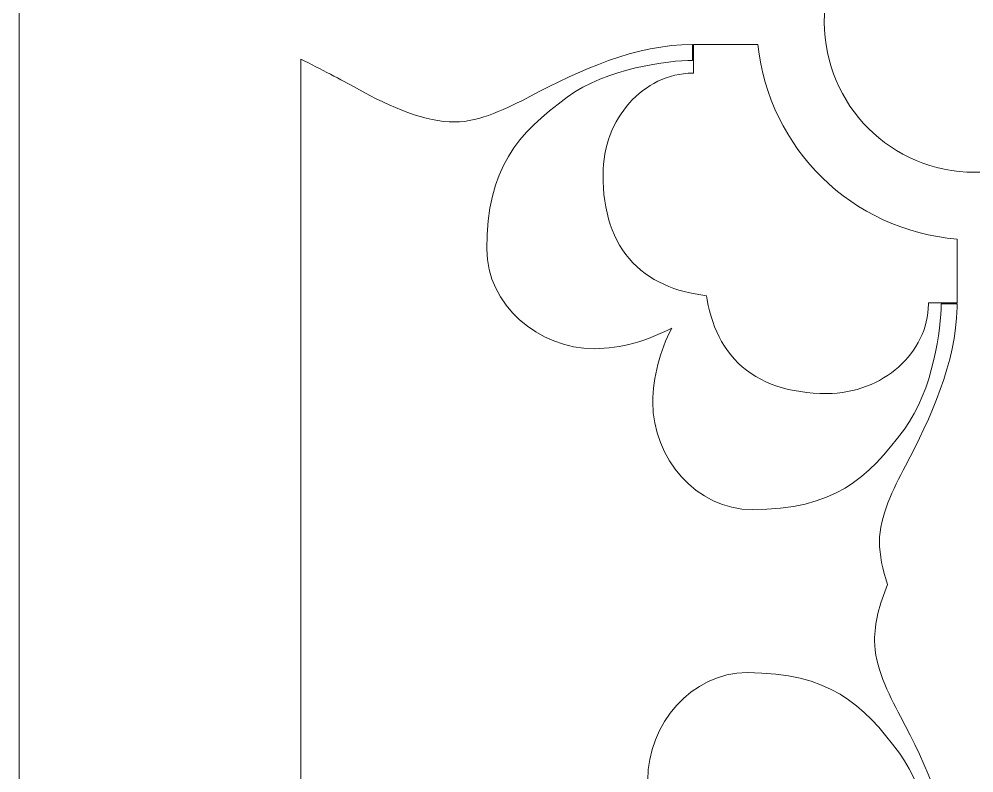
# Model space of a CAD drawing. Header units: centimetres. Extents: x -9.9 to 7.5, y -9.5 to 6.6.
# Drawn here: x -9.861 to -8.785, y 4.645 to 5.495 of the extents above; entities that cross this region are included whole.
import ezdxf

# ---------------------------------------------------------------- set-up
doc = ezdxf.new("R2010")
doc.units = ezdxf.units.CM
doc.header["$MEASUREMENT"] = 0
doc.layers.add('layer 1', color=7, linetype='Continuous')

msp = doc.modelspace()

# ---------------------------------------------------------------- linework, layer by layer
at = {"layer": 'layer 1', "color": 177, "lineweight": 9}
for points, knots in [([(-9.86086, -9.47414), (-9.86086, -9.47414), (-9.86086, 6.55374), (-9.86086, 6.55374), (-9.86086, 6.55374), (-9.86086, 6.55374), (-1.55598, 6.55374), (-1.55598, 6.55374), (-1.55598, 6.55374), (-1.55598, 6.55374), (-1.55598, -9.47414), (-1.55598, -9.47414), (-1.55598, -9.47414), (-1.55598, -9.47414), (-9.86086, -9.47414), (-9.86086, -9.47414)], [0, 0, 0, 0, 0.2, 0.2, 0.2, 0.2, 0.4, 0.4, 0.4, 0.4, 0.6, 0.6, 0.6, 0.6, 1, 1, 1, 1]), ([(-8.95391, 5.49119), (-8.95391, 5.5846), (-8.87816, 5.66036), (-8.78475, 5.66036), (-8.78475, 5.66036), (-8.69133, 5.66036), (-8.61558, 5.5846), (-8.61558, 5.49119), (-8.61558, 5.49119), (-8.61558, 5.39778), (-8.69133, 5.32202), (-8.78475, 5.32202), (-8.78475, 5.32202), (-8.87816, 5.32202), (-8.95391, 5.39778), (-8.95391, 5.49119)], [0, 0, 0, 0, 0.2, 0.2, 0.2, 0.2, 0.4, 0.4, 0.4, 0.4, 0.6, 0.6, 0.6, 0.6, 1, 1, 1, 1]), ([(-8.88262, 4.85746), (-8.88839, 4.87435), (-8.89172, 4.89054), (-8.89172, 4.90601), (-8.89172, 4.90601), (-8.89172, 4.93402), (-8.87605, 4.96539), (-8.86259, 4.99115), (-8.86259, 4.99115), (-8.83405, 5.04492), (-8.80554, 5.10727), (-8.80439, 5.16982), (-8.80439, 5.16982), (-8.80439, 5.16982), (-8.80439, 5.17373), (-8.80439, 5.17373), (-8.80439, 5.17373), (-8.80439, 5.17373), (-8.82227, 5.17373), (-8.82227, 5.17373), (-8.82227, 5.17373), (-8.82227, 5.14684), (-8.83123, 5.07626), (-8.86372, 5.03259), (-8.86372, 5.03259), (-8.90516, 4.97658), (-8.94323, 4.94187), (-9.0351, 4.94187), (-9.0351, 4.94187), (-9.09783, 4.94187), (-9.1471, 5.00009), (-9.1471, 5.06284), (-9.1471, 5.06284), (-9.1471, 5.09122), (-9.13884, 5.12053), (-9.12575, 5.14649), (-9.12575, 5.14649), (-9.15261, 5.1323), (-9.18336, 5.12323), (-9.2131, 5.12323), (-9.2131, 5.12323), (-9.27584, 5.12323), (-9.33407, 5.17251), (-9.33407, 5.23524), (-9.33407, 5.23524), (-9.33407, 5.3271), (-9.29936, 5.36517), (-9.24334, 5.40662), (-9.24334, 5.40662), (-9.19967, 5.4391), (-9.1291, 5.44807), (-9.10221, 5.44807), (-9.10221, 5.44807), (-9.10221, 5.44807), (-9.10221, 5.46599), (-9.10221, 5.46599), (-9.10221, 5.46599), (-9.16607, 5.46599), (-9.2299, 5.43686), (-9.28478, 5.40773), (-9.28478, 5.40773), (-9.31055, 5.39429), (-9.34191, 5.37862), (-9.36992, 5.37862), (-9.36992, 5.37862), (-9.40353, 5.37862), (-9.44049, 5.39429), (-9.4808, 5.41671), (-9.4808, 5.41671), (-9.49863, 5.42638), (-9.5204, 5.43791), (-9.54347, 5.4495), (-9.54347, 5.4495), (-9.54347, 5.4495), (-9.54347, 4.24498), (-9.54347, 4.24498), (-9.54347, 4.24498), (-9.5204, 4.25658), (-9.49863, 4.26811), (-9.4808, 4.27779), (-9.4808, 4.27779), (-9.44049, 4.30021), (-9.40353, 4.31588), (-9.36992, 4.31588), (-9.36992, 4.31588), (-9.34191, 4.31588), (-9.31055, 4.30021), (-9.28478, 4.28675), (-9.28478, 4.28675), (-9.25815, 4.27261), (-9.2294, 4.25848), (-9.19956, 4.24767), (-9.19956, 4.24767), (-9.19956, 4.24767), (-9.12355, 4.24767), (-9.12355, 4.24767), (-9.12355, 4.24767), (-9.15681, 4.25107), (-9.20859, 4.26203), (-9.24334, 4.28788), (-9.24334, 4.28788), (-9.29936, 4.32932), (-9.33407, 4.36739), (-9.33407, 4.45926), (-9.33407, 4.45926), (-9.33407, 4.52199), (-9.27584, 4.57126), (-9.2131, 4.57126), (-9.2131, 4.57126), (-9.18471, 4.57126), (-9.1554, 4.563), (-9.12944, 4.54991), (-9.12944, 4.54991), (-9.14363, 4.57677), (-9.1527, 4.60751), (-9.1527, 4.63725), (-9.1527, 4.63725), (-9.1527, 4.7), (-9.10343, 4.75823), (-9.0407, 4.75823), (-9.0407, 4.75823), (-8.94883, 4.75823), (-8.91076, 4.72352), (-8.86932, 4.6675), (-8.86932, 4.6675), (-8.83683, 4.62383), (-8.82787, 4.55325), (-8.82787, 4.52637), (-8.82787, 4.52637), (-8.82787, 4.52637), (-8.80995, 4.52637), (-8.80995, 4.52637), (-8.80995, 4.52637), (-8.80995, 4.59022), (-8.83907, 4.65406), (-8.8682, 4.70894), (-8.8682, 4.70894), (-8.88165, 4.73471), (-8.89732, 4.76607), (-8.89732, 4.79408), (-8.89732, 4.79408), (-8.89732, 4.81403), (-8.8918, 4.83515), (-8.88262, 4.85746)], [0, 0, 0, 0, 0.027027, 0.027027, 0.027027, 0.027027, 0.0540541, 0.0540541, 0.0540541, 0.0540541, 0.0810811, 0.0810811, 0.0810811, 0.0810811, 0.1081081, 0.1081081, 0.1081081, 0.1081081, 0.1351351, 0.1351351, 0.1351351, 0.1351351, 0.1621622, 0.1621622, 0.1621622, 0.1621622, 0.1891892, 0.1891892, 0.1891892, 0.1891892, 0.2162162, 0.2162162, 0.2162162, 0.2162162, 0.2432432, 0.2432432, 0.2432432, 0.2432432, 0.2702703, 0.2702703, 0.2702703, 0.2702703, 0.2972973, 0.2972973, 0.2972973, 0.2972973, 0.3243243, 0.3243243, 0.3243243, 0.3243243, 0.3513514, 0.3513514, 0.3513514, 0.3513514, 0.3783784, 0.3783784, 0.3783784, 0.3783784, 0.4054054, 0.4054054, 0.4054054, 0.4054054, 0.4324324, 0.4324324, 0.4324324, 0.4324324, 0.4594595, 0.4594595, 0.4594595, 0.4594595, 0.4864865, 0.4864865, 0.4864865, 0.4864865, 0.5135135, 0.5135135, 0.5135135, 0.5135135, 0.5405405, 0.5405405, 0.5405405, 0.5405405, 0.5675676, 0.5675676, 0.5675676, 0.5675676, 0.5945946, 0.5945946, 0.5945946, 0.5945946, 0.6216216, 0.6216216, 0.6216216, 0.6216216, 0.6486486, 0.6486486, 0.6486486, 0.6486486, 0.6756757, 0.6756757, 0.6756757, 0.6756757, 0.7027027, 0.7027027, 0.7027027, 0.7027027, 0.7297297, 0.7297297, 0.7297297, 0.7297297, 0.7567568, 0.7567568, 0.7567568, 0.7567568, 0.7837838, 0.7837838, 0.7837838, 0.7837838, 0.8108108, 0.8108108, 0.8108108, 0.8108108, 0.8378378, 0.8378378, 0.8378378, 0.8378378, 0.8648649, 0.8648649, 0.8648649, 0.8648649, 0.8918919, 0.8918919, 0.8918919, 0.8918919, 0.9189189, 0.9189189, 0.9189189, 0.9189189, 0.9459459, 0.9459459, 0.9459459, 0.9459459, 1, 1, 1, 1]), ([(-9.0287, 5.46599), (-9.0287, 5.46599), (-9.10123, 5.46599), (-9.10123, 5.46599), (-9.10123, 5.46599), (-9.10123, 5.46599), (-9.10123, 5.43363), (-9.10123, 5.43363), (-9.10123, 5.43363), (-9.10123, 5.43363), (-9.1026, 5.43363), (-9.1026, 5.43363), (-9.1026, 5.43363), (-9.1026, 5.43363), (-9.10733, 5.43349), (-9.10733, 5.43349), (-9.10733, 5.43349), (-9.10733, 5.43349), (-9.11241, 5.43303), (-9.11241, 5.43303), (-9.11241, 5.43303), (-9.11241, 5.43303), (-9.11743, 5.43228), (-9.11743, 5.43228), (-9.11743, 5.43228), (-9.11743, 5.43228), (-9.12238, 5.43124), (-9.12238, 5.43124), (-9.12238, 5.43124), (-9.12238, 5.43124), (-9.12725, 5.42993), (-9.12725, 5.42993), (-9.12725, 5.42993), (-9.12725, 5.42993), (-9.13203, 5.42836), (-9.13203, 5.42836), (-9.13203, 5.42836), (-9.13203, 5.42836), (-9.13671, 5.42654), (-9.13671, 5.42654), (-9.13671, 5.42654), (-9.13671, 5.42654), (-9.14129, 5.42447), (-9.14129, 5.42447), (-9.14129, 5.42447), (-9.14129, 5.42447), (-9.14575, 5.42216), (-9.14575, 5.42216), (-9.14575, 5.42216), (-9.14575, 5.42216), (-9.1501, 5.41963), (-9.1501, 5.41963), (-9.1501, 5.41963), (-9.1501, 5.41963), (-9.15432, 5.41688), (-9.15432, 5.41688), (-9.15432, 5.41688), (-9.15432, 5.41688), (-9.1584, 5.41392), (-9.1584, 5.41392), (-9.1584, 5.41392), (-9.1584, 5.41392), (-9.16236, 5.41075), (-9.16236, 5.41075), (-9.16236, 5.41075), (-9.16236, 5.41075), (-9.16617, 5.40738), (-9.16617, 5.40738), (-9.16617, 5.40738), (-9.16617, 5.40738), (-9.16983, 5.40381), (-9.16983, 5.40381), (-9.16983, 5.40381), (-9.16983, 5.40381), (-9.17334, 5.40006), (-9.17334, 5.40006), (-9.17334, 5.40006), (-9.17334, 5.40006), (-9.17669, 5.39613), (-9.17669, 5.39613), (-9.17669, 5.39613), (-9.17669, 5.39613), (-9.17987, 5.39203), (-9.17987, 5.39203), (-9.17987, 5.39203), (-9.17987, 5.39203), (-9.18288, 5.38775), (-9.18288, 5.38775), (-9.18288, 5.38775), (-9.18288, 5.38775), (-9.18571, 5.38331), (-9.18571, 5.38331), (-9.18571, 5.38331), (-9.18571, 5.38331), (-9.18836, 5.3787), (-9.18836, 5.3787), (-9.18836, 5.3787), (-9.18836, 5.3787), (-9.19081, 5.37395), (-9.19081, 5.37395), (-9.19081, 5.37395), (-9.19081, 5.37395), (-9.19306, 5.36904), (-9.19306, 5.36904), (-9.19306, 5.36904), (-9.19306, 5.36904), (-9.19511, 5.364), (-9.19511, 5.364), (-9.19511, 5.364), (-9.19511, 5.364), (-9.19694, 5.35881), (-9.19694, 5.35881), (-9.19694, 5.35881), (-9.19694, 5.35881), (-9.19855, 5.3535), (-9.19855, 5.3535), (-9.19855, 5.3535), (-9.19855, 5.3535), (-9.19994, 5.34805), (-9.19994, 5.34805), (-9.19994, 5.34805), (-9.19994, 5.34805), (-9.20108, 5.3425), (-9.20108, 5.3425), (-9.20108, 5.3425), (-9.20108, 5.3425), (-9.20198, 5.33683), (-9.20198, 5.33683), (-9.20198, 5.33683), (-9.20198, 5.33683), (-9.20263, 5.33107), (-9.20263, 5.33107), (-9.20263, 5.33107), (-9.20263, 5.33107), (-9.20303, 5.32521), (-9.20303, 5.32521), (-9.20303, 5.32521), (-9.20303, 5.32521), (-9.20316, 5.31934), (-9.20316, 5.31934), (-9.20316, 5.31934), (-9.20316, 5.31934), (-9.20304, 5.3116), (-9.20304, 5.3116), (-9.20304, 5.3116), (-9.20304, 5.3116), (-9.20266, 5.30414), (-9.20266, 5.30414), (-9.20266, 5.30414), (-9.20266, 5.30414), (-9.20204, 5.29686), (-9.20204, 5.29686), (-9.20204, 5.29686), (-9.20204, 5.29686), (-9.20116, 5.28978), (-9.20116, 5.28978), (-9.20116, 5.28978), (-9.20116, 5.28978), (-9.20002, 5.28288), (-9.20002, 5.28288), (-9.20002, 5.28288), (-9.20002, 5.28288), (-9.19862, 5.27616), (-9.19862, 5.27616), (-9.19862, 5.27616), (-9.19862, 5.27616), (-9.19695, 5.26962), (-9.19695, 5.26962), (-9.19695, 5.26962), (-9.19695, 5.26962), (-9.195, 5.26328), (-9.195, 5.26328), (-9.195, 5.26328), (-9.195, 5.26328), (-9.19278, 5.25712), (-9.19278, 5.25712), (-9.19278, 5.25712), (-9.19278, 5.25712), (-9.19028, 5.25116), (-9.19028, 5.25116), (-9.19028, 5.25116), (-9.19028, 5.25116), (-9.1875, 5.2454), (-9.1875, 5.2454), (-9.1875, 5.2454), (-9.1875, 5.2454), (-9.18444, 5.23987), (-9.18444, 5.23987), (-9.18444, 5.23987), (-9.18444, 5.23987), (-9.1811, 5.23456), (-9.1811, 5.23456), (-9.1811, 5.23456), (-9.1811, 5.23456), (-9.17749, 5.22948), (-9.17749, 5.22948), (-9.17749, 5.22948), (-9.17749, 5.22948), (-9.17361, 5.22465), (-9.17361, 5.22465), (-9.17361, 5.22465), (-9.17361, 5.22465), (-9.16949, 5.22008), (-9.16949, 5.22008), (-9.16949, 5.22008), (-9.16949, 5.22008), (-9.16512, 5.21578), (-9.16512, 5.21578), (-9.16512, 5.21578), (-9.16512, 5.21578), (-9.16053, 5.21175), (-9.16053, 5.21175), (-9.16053, 5.21175), (-9.16053, 5.21175), (-9.15574, 5.208), (-9.15574, 5.208), (-9.15574, 5.208), (-9.15574, 5.208), (-9.15075, 5.20452), (-9.15075, 5.20452), (-9.15075, 5.20452), (-9.15075, 5.20452), (-9.14559, 5.20132), (-9.14559, 5.20132), (-9.14559, 5.20132), (-9.14559, 5.20132), (-9.14026, 5.19839), (-9.14026, 5.19839), (-9.14026, 5.19839), (-9.14026, 5.19839), (-9.13479, 5.19573), (-9.13479, 5.19573), (-9.13479, 5.19573), (-9.13479, 5.19573), (-9.12918, 5.19333), (-9.12918, 5.19333), (-9.12918, 5.19333), (-9.12918, 5.19333), (-9.12345, 5.19117), (-9.12345, 5.19117), (-9.12345, 5.19117), (-9.12345, 5.19117), (-9.11759, 5.18926), (-9.11759, 5.18926), (-9.11759, 5.18926), (-9.11759, 5.18926), (-9.11162, 5.18757), (-9.11162, 5.18757), (-9.11162, 5.18757), (-9.11162, 5.18757), (-9.10554, 5.18611), (-9.10554, 5.18611), (-9.10554, 5.18611), (-9.10554, 5.18611), (-9.09936, 5.18486), (-9.09936, 5.18486), (-9.09936, 5.18486), (-9.09936, 5.18486), (-9.09307, 5.18381), (-9.09307, 5.18381), (-9.09307, 5.18381), (-9.09307, 5.18381), (-9.08669, 5.18296), (-9.08669, 5.18296), (-9.08669, 5.18296), (-9.08669, 5.18296), (-9.0865, 5.18294), (-9.0865, 5.18294), (-9.0865, 5.18294), (-9.0865, 5.18294), (-9.08574, 5.17813), (-9.08574, 5.17813), (-9.08574, 5.17813), (-9.08574, 5.17813), (-9.08453, 5.17187), (-9.08453, 5.17187), (-9.08453, 5.17187), (-9.08453, 5.17187), (-9.08311, 5.16571), (-9.08311, 5.16571), (-9.08311, 5.16571), (-9.08311, 5.16571), (-9.08146, 5.15967), (-9.08146, 5.15967), (-9.08146, 5.15967), (-9.08146, 5.15967), (-9.07958, 5.15373), (-9.07958, 5.15373), (-9.07958, 5.15373), (-9.07958, 5.15373), (-9.07746, 5.14793), (-9.07746, 5.14793), (-9.07746, 5.14793), (-9.07746, 5.14793), (-9.07509, 5.14224), (-9.07509, 5.14224), (-9.07509, 5.14224), (-9.07509, 5.14224), (-9.07245, 5.13669), (-9.07245, 5.13669), (-9.07245, 5.13669), (-9.07245, 5.13669), (-9.06955, 5.1313), (-9.06955, 5.1313), (-9.06955, 5.1313), (-9.06955, 5.1313), (-9.06638, 5.12606), (-9.06638, 5.12606), (-9.06638, 5.12606), (-9.06638, 5.12606), (-9.06292, 5.121), (-9.06292, 5.121), (-9.06292, 5.121), (-9.06292, 5.121), (-9.05918, 5.11613), (-9.05918, 5.11613), (-9.05918, 5.11613), (-9.05918, 5.11613), (-9.05515, 5.11147), (-9.05515, 5.11147), (-9.05515, 5.11147), (-9.05515, 5.11147), (-9.05085, 5.10703), (-9.05085, 5.10703), (-9.05085, 5.10703), (-9.05085, 5.10703), (-9.04629, 5.10284), (-9.04629, 5.10284), (-9.04629, 5.10284), (-9.04629, 5.10284), (-9.04145, 5.0989), (-9.04145, 5.0989), (-9.04145, 5.0989), (-9.04145, 5.0989), (-9.03636, 5.09523), (-9.03636, 5.09523), (-9.03636, 5.09523), (-9.03636, 5.09523), (-9.03102, 5.09183), (-9.03102, 5.09183), (-9.03102, 5.09183), (-9.03102, 5.09183), (-9.02546, 5.08871), (-9.02546, 5.08871), (-9.02546, 5.08871), (-9.02546, 5.08871), (-9.01968, 5.08588), (-9.01968, 5.08588), (-9.01968, 5.08588), (-9.01968, 5.08588), (-9.01368, 5.08333), (-9.01368, 5.08333), (-9.01368, 5.08333), (-9.01368, 5.08333), (-9.00749, 5.08107), (-9.00749, 5.08107), (-9.00749, 5.08107), (-9.00749, 5.08107), (-9.0011, 5.0791), (-9.0011, 5.0791), (-9.0011, 5.0791), (-9.0011, 5.0791), (-8.99452, 5.0774), (-8.99452, 5.0774), (-8.99452, 5.0774), (-8.99452, 5.0774), (-8.98775, 5.07597), (-8.98775, 5.07597), (-8.98775, 5.07597), (-8.98775, 5.07597), (-8.9808, 5.07481), (-8.9808, 5.07481), (-8.9808, 5.07481), (-8.9808, 5.07481), (-8.97366, 5.07391), (-8.97366, 5.07391), (-8.97366, 5.07391), (-8.97366, 5.07391), (-8.96633, 5.07328), (-8.96633, 5.07328), (-8.96633, 5.07328), (-8.96633, 5.07328), (-8.9588, 5.0729), (-8.9588, 5.0729), (-8.9588, 5.0729), (-8.9588, 5.0729), (-8.951, 5.07278), (-8.951, 5.07278), (-8.951, 5.07278), (-8.951, 5.07278), (-8.94513, 5.07291), (-8.94513, 5.07291), (-8.94513, 5.07291), (-8.94513, 5.07291), (-8.93927, 5.0733), (-8.93927, 5.0733), (-8.93927, 5.0733), (-8.93927, 5.0733), (-8.93351, 5.07395), (-8.93351, 5.07395), (-8.93351, 5.07395), (-8.93351, 5.07395), (-8.92784, 5.07486), (-8.92784, 5.07486), (-8.92784, 5.07486), (-8.92784, 5.07486), (-8.92228, 5.076), (-8.92228, 5.076), (-8.92228, 5.076), (-8.92228, 5.076), (-8.91684, 5.07738), (-8.91684, 5.07738), (-8.91684, 5.07738), (-8.91684, 5.07738), (-8.91152, 5.07899), (-8.91152, 5.07899), (-8.91152, 5.07899), (-8.91152, 5.07899), (-8.90634, 5.08083), (-8.90634, 5.08083), (-8.90634, 5.08083), (-8.90634, 5.08083), (-8.90129, 5.08287), (-8.90129, 5.08287), (-8.90129, 5.08287), (-8.90129, 5.08287), (-8.89639, 5.08512), (-8.89639, 5.08512), (-8.89639, 5.08512), (-8.89639, 5.08512), (-8.89163, 5.08757), (-8.89163, 5.08757), (-8.89163, 5.08757), (-8.89163, 5.08757), (-8.88703, 5.09022), (-8.88703, 5.09022), (-8.88703, 5.09022), (-8.88703, 5.09022), (-8.88258, 5.09305), (-8.88258, 5.09305), (-8.88258, 5.09305), (-8.88258, 5.09305), (-8.8783, 5.09606), (-8.8783, 5.09606), (-8.8783, 5.09606), (-8.8783, 5.09606), (-8.8742, 5.09924), (-8.8742, 5.09924), (-8.8742, 5.09924), (-8.8742, 5.09924), (-8.87026, 5.10259), (-8.87026, 5.10259), (-8.87026, 5.10259), (-8.87026, 5.10259), (-8.86652, 5.1061), (-8.86652, 5.1061), (-8.86652, 5.1061), (-8.86652, 5.1061), (-8.86295, 5.10976), (-8.86295, 5.10976), (-8.86295, 5.10976), (-8.86295, 5.10976), (-8.85959, 5.11357), (-8.85959, 5.11357), (-8.85959, 5.11357), (-8.85959, 5.11357), (-8.85641, 5.11753), (-8.85641, 5.11753), (-8.85641, 5.11753), (-8.85641, 5.11753), (-8.85345, 5.12162), (-8.85345, 5.12162), (-8.85345, 5.12162), (-8.85345, 5.12162), (-8.85069, 5.12584), (-8.85069, 5.12584), (-8.85069, 5.12584), (-8.85069, 5.12584), (-8.84816, 5.13018), (-8.84816, 5.13018), (-8.84816, 5.13018), (-8.84816, 5.13018), (-8.84585, 5.13465), (-8.84585, 5.13465), (-8.84585, 5.13465), (-8.84585, 5.13465), (-8.84379, 5.13922), (-8.84379, 5.13922), (-8.84379, 5.13922), (-8.84379, 5.13922), (-8.84196, 5.1439), (-8.84196, 5.1439), (-8.84196, 5.1439), (-8.84196, 5.1439), (-8.84039, 5.14868), (-8.84039, 5.14868), (-8.84039, 5.14868), (-8.84039, 5.14868), (-8.83908, 5.15356), (-8.83908, 5.15356), (-8.83908, 5.15356), (-8.83908, 5.15356), (-8.83805, 5.15851), (-8.83805, 5.15851), (-8.83805, 5.15851), (-8.83805, 5.15851), (-8.8373, 5.16353), (-8.8373, 5.16353), (-8.8373, 5.16353), (-8.8373, 5.16353), (-8.83684, 5.1686), (-8.83684, 5.1686), (-8.83684, 5.1686), (-8.83684, 5.1686), (-8.83669, 5.17334), (-8.83669, 5.17334), (-8.83669, 5.17334), (-8.83669, 5.17334), (-8.83669, 5.17471), (-8.83669, 5.17471), (-8.83669, 5.17471), (-8.83669, 5.17471), (-8.80439, 5.17471), (-8.80439, 5.17471), (-8.80439, 5.17471), (-8.80439, 5.17471), (-8.80439, 5.24673), (-8.80439, 5.24673), (-8.80439, 5.24673), (-8.92229, 5.25608), (-9.01673, 5.34885), (-9.0287, 5.46599)], [0, 0, 0, 0, 0.0074627, 0.0074627, 0.0074627, 0.0074627, 0.0149254, 0.0149254, 0.0149254, 0.0149254, 0.0223881, 0.0223881, 0.0223881, 0.0223881, 0.0298507, 0.0298507, 0.0298507, 0.0298507, 0.0373134, 0.0373134, 0.0373134, 0.0373134, 0.0447761, 0.0447761, 0.0447761, 0.0447761, 0.0522388, 0.0522388, 0.0522388, 0.0522388, 0.0597015, 0.0597015, 0.0597015, 0.0597015, 0.0671642, 0.0671642, 0.0671642, 0.0671642, 0.0746269, 0.0746269, 0.0746269, 0.0746269, 0.0820896, 0.0820896, 0.0820896, 0.0820896, 0.0895522, 0.0895522, 0.0895522, 0.0895522, 0.0970149, 0.0970149, 0.0970149, 0.0970149, 0.1044776, 0.1044776, 0.1044776, 0.1044776, 0.1119403, 0.1119403, 0.1119403, 0.1119403, 0.119403, 0.119403, 0.119403, 0.119403, 0.1268657, 0.1268657, 0.1268657, 0.1268657, 0.1343284, 0.1343284, 0.1343284, 0.1343284, 0.141791, 0.141791, 0.141791, 0.141791, 0.1492537, 0.1492537, 0.1492537, 0.1492537, 0.1567164, 0.1567164, 0.1567164, 0.1567164, 0.1641791, 0.1641791, 0.1641791, 0.1641791, 0.1716418, 0.1716418, 0.1716418, 0.1716418, 0.1791045, 0.1791045, 0.1791045, 0.1791045, 0.1865672, 0.1865672, 0.1865672, 0.1865672, 0.1940299, 0.1940299, 0.1940299, 0.1940299, 0.2014925, 0.2014925, 0.2014925, 0.2014925, 0.2089552, 0.2089552, 0.2089552, 0.2089552, 0.2164179, 0.2164179, 0.2164179, 0.2164179, 0.2238806, 0.2238806, 0.2238806, 0.2238806, 0.2313433, 0.2313433, 0.2313433, 0.2313433, 0.238806, 0.238806, 0.238806, 0.238806, 0.2462687, 0.2462687, 0.2462687, 0.2462687, 0.2537313, 0.2537313, 0.2537313, 0.2537313, 0.261194, 0.261194, 0.261194, 0.261194, 0.2686567, 0.2686567, 0.2686567, 0.2686567, 0.2761194, 0.2761194, 0.2761194, 0.2761194, 0.2835821, 0.2835821, 0.2835821, 0.2835821, 0.2910448, 0.2910448, 0.2910448, 0.2910448, 0.2985075, 0.2985075, 0.2985075, 0.2985075, 0.3059701, 0.3059701, 0.3059701, 0.3059701, 0.3134328, 0.3134328, 0.3134328, 0.3134328, 0.3208955, 0.3208955, 0.3208955, 0.3208955, 0.3283582, 0.3283582, 0.3283582, 0.3283582, 0.3358209, 0.3358209, 0.3358209, 0.3358209, 0.3432836, 0.3432836, 0.3432836, 0.3432836, 0.3507463, 0.3507463, 0.3507463, 0.3507463, 0.358209, 0.358209, 0.358209, 0.358209, 0.3656716, 0.3656716, 0.3656716, 0.3656716, 0.3731343, 0.3731343, 0.3731343, 0.3731343, 0.380597, 0.380597, 0.380597, 0.380597, 0.3880597, 0.3880597, 0.3880597, 0.3880597, 0.3955224, 0.3955224, 0.3955224, 0.3955224, 0.4029851, 0.4029851, 0.4029851, 0.4029851, 0.4104478, 0.4104478, 0.4104478, 0.4104478, 0.4179104, 0.4179104, 0.4179104, 0.4179104, 0.4253731, 0.4253731, 0.4253731, 0.4253731, 0.4328358, 0.4328358, 0.4328358, 0.4328358, 0.4402985, 0.4402985, 0.4402985, 0.4402985, 0.4477612, 0.4477612, 0.4477612, 0.4477612, 0.4552239, 0.4552239, 0.4552239, 0.4552239, 0.4626866, 0.4626866, 0.4626866, 0.4626866, 0.4701493, 0.4701493, 0.4701493, 0.4701493, 0.4776119, 0.4776119, 0.4776119, 0.4776119, 0.4850746, 0.4850746, 0.4850746, 0.4850746, 0.4925373, 0.4925373, 0.4925373, 0.4925373, 0.5, 0.5, 0.5, 0.5, 0.5074627, 0.5074627, 0.5074627, 0.5074627, 0.5149254, 0.5149254, 0.5149254, 0.5149254, 0.5223881, 0.5223881, 0.5223881, 0.5223881, 0.5298507, 0.5298507, 0.5298507, 0.5298507, 0.5373134, 0.5373134, 0.5373134, 0.5373134, 0.5447761, 0.5447761, 0.5447761, 0.5447761, 0.5522388, 0.5522388, 0.5522388, 0.5522388, 0.5597015, 0.5597015, 0.5597015, 0.5597015, 0.5671642, 0.5671642, 0.5671642, 0.5671642, 0.5746269, 0.5746269, 0.5746269, 0.5746269, 0.5820896, 0.5820896, 0.5820896, 0.5820896, 0.5895522, 0.5895522, 0.5895522, 0.5895522, 0.5970149, 0.5970149, 0.5970149, 0.5970149, 0.6044776, 0.6044776, 0.6044776, 0.6044776, 0.6119403, 0.6119403, 0.6119403, 0.6119403, 0.619403, 0.619403, 0.619403, 0.619403, 0.6268657, 0.6268657, 0.6268657, 0.6268657, 0.6343284, 0.6343284, 0.6343284, 0.6343284, 0.641791, 0.641791, 0.641791, 0.641791, 0.6492537, 0.6492537, 0.6492537, 0.6492537, 0.6567164, 0.6567164, 0.6567164, 0.6567164, 0.6641791, 0.6641791, 0.6641791, 0.6641791, 0.6716418, 0.6716418, 0.6716418, 0.6716418, 0.6791045, 0.6791045, 0.6791045, 0.6791045, 0.6865672, 0.6865672, 0.6865672, 0.6865672, 0.6940299, 0.6940299, 0.6940299, 0.6940299, 0.7014925, 0.7014925, 0.7014925, 0.7014925, 0.7089552, 0.7089552, 0.7089552, 0.7089552, 0.7164179, 0.7164179, 0.7164179, 0.7164179, 0.7238806, 0.7238806, 0.7238806, 0.7238806, 0.7313433, 0.7313433, 0.7313433, 0.7313433, 0.738806, 0.738806, 0.738806, 0.738806, 0.7462687, 0.7462687, 0.7462687, 0.7462687, 0.7537313, 0.7537313, 0.7537313, 0.7537313, 0.761194, 0.761194, 0.761194, 0.761194, 0.7686567, 0.7686567, 0.7686567, 0.7686567, 0.7761194, 0.7761194, 0.7761194, 0.7761194, 0.7835821, 0.7835821, 0.7835821, 0.7835821, 0.7910448, 0.7910448, 0.7910448, 0.7910448, 0.7985075, 0.7985075, 0.7985075, 0.7985075, 0.8059701, 0.8059701, 0.8059701, 0.8059701, 0.8134328, 0.8134328, 0.8134328, 0.8134328, 0.8208955, 0.8208955, 0.8208955, 0.8208955, 0.8283582, 0.8283582, 0.8283582, 0.8283582, 0.8358209, 0.8358209, 0.8358209, 0.8358209, 0.8432836, 0.8432836, 0.8432836, 0.8432836, 0.8507463, 0.8507463, 0.8507463, 0.8507463, 0.858209, 0.858209, 0.858209, 0.858209, 0.8656716, 0.8656716, 0.8656716, 0.8656716, 0.8731343, 0.8731343, 0.8731343, 0.8731343, 0.880597, 0.880597, 0.880597, 0.880597, 0.8880597, 0.8880597, 0.8880597, 0.8880597, 0.8955224, 0.8955224, 0.8955224, 0.8955224, 0.9029851, 0.9029851, 0.9029851, 0.9029851, 0.9104478, 0.9104478, 0.9104478, 0.9104478, 0.9179104, 0.9179104, 0.9179104, 0.9179104, 0.9253731, 0.9253731, 0.9253731, 0.9253731, 0.9328358, 0.9328358, 0.9328358, 0.9328358, 0.9402985, 0.9402985, 0.9402985, 0.9402985, 0.9477612, 0.9477612, 0.9477612, 0.9477612, 0.9552239, 0.9552239, 0.9552239, 0.9552239, 0.9626866, 0.9626866, 0.9626866, 0.9626866, 0.9701493, 0.9701493, 0.9701493, 0.9701493, 0.9776119, 0.9776119, 0.9776119, 0.9776119, 0.9850746, 0.9850746, 0.9850746, 0.9850746, 1, 1, 1, 1])]:
    msp.add_open_spline(points, degree=3, knots=knots, dxfattribs=at)

doc.saveas('drawing.dxf')
